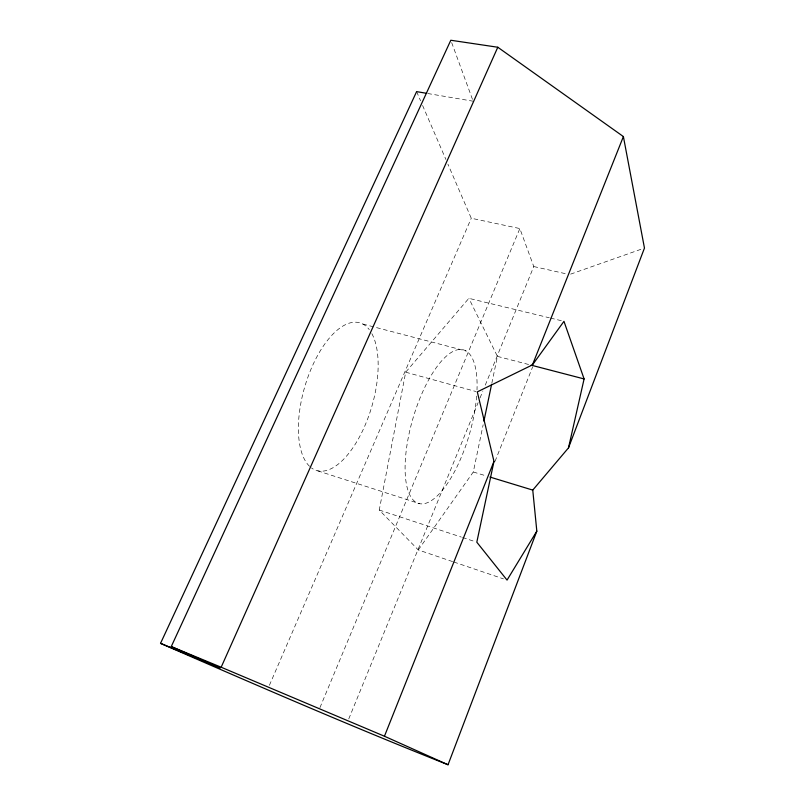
<?xml version="1.0" encoding="UTF-8"?>
<svg xmlns="http://www.w3.org/2000/svg" width="805" height="805" viewBox="0 0 805 805"><rect width="100%" height="100%" fill="white"/><g stroke="black" fill="none" stroke-linecap="round" stroke-linejoin="round"><path stroke-width="0.6" stroke-dasharray="4.03 3.02" d="M452.601 561.598L418.288 549.946L379.256 510.038L405.69 372.192L468.862 298.333L549.332 317.784M418.288 549.946L473.3 471.982L483.161 424.738M491.825 383.24L497.43 356.374L468.862 298.333M495.045 461.335L532.699 366.778M348.756 718.935L478.13 402.611M480.032 397.952L482.879 390.978M485.264 385.162L533.775 266.546L519.849 228.56L471.257 218.236L447.912 164.14M319.937 707.665L519.849 228.56M269.383 685.347L471.257 218.236M570.594 274.143L642.118 248.896M427.676 93.501L473.159 101.219M533.775 266.546L567.042 274.022M550.56 318.086L562.745 321.034M497.43 356.374L528.724 364.524M362.894 324.053L466.145 351.02M405.69 372.192L476.097 391.562M473.3 471.982L486.381 475.966M317.764 470.855L419.677 503.699M379.256 510.038L461.346 537.096M462.533 537.488L474.437 541.413M453.789 562.001L503.497 578.886M416.618 91.619L420.582 100.826M422.575 105.435L445.92 159.531M451.665 42.595L472.736 100.051M309.563 466.326A76.978 34.937 -73.7 0 1 311.927 367.04A76.978 34.937 -73.7 0 1 369.314 329.678M371.84 333.602A76.978 34.937 -73.7 0 1 363.991 427.787A76.978 34.937 -73.7 0 1 311.454 467.926M476.641 396.04A80.007 29.322 -73.7 0 1 419.304 503.628A80.007 29.322 -73.7 0 1 426.288 384.317A80.007 29.322 -73.7 0 1 477.003 389.872"/><path stroke-width="1.21" d="M483.926 421.085L491.573 384.458M568.501 447.852L584.098 378.934L563.963 321.326L532.447 364.886L477.295 391.884L493.978 461.376L476.812 542.198L507.049 580.093L536.824 531.149L532.759 490.094L568.501 447.852L644.463 248.071L623.392 136.568L497.792 47.243L450.81 40.25L171.254 646.586L220.168 668.039L160.537 643.356L416.618 91.619L426.449 93.289M160.537 643.356C255.889 684.954 351.322 726.392 448.033 764.75L536.824 531.149M448.033 764.75L384.448 736.233L493.978 461.376M532.447 364.886L623.392 136.568M171.254 646.586L221.164 667.224L497.792 47.243M531.129 365.148L584.098 378.934M489.953 477.053L532.759 490.094M221.164 667.224L384.448 736.233"/></g></svg>
